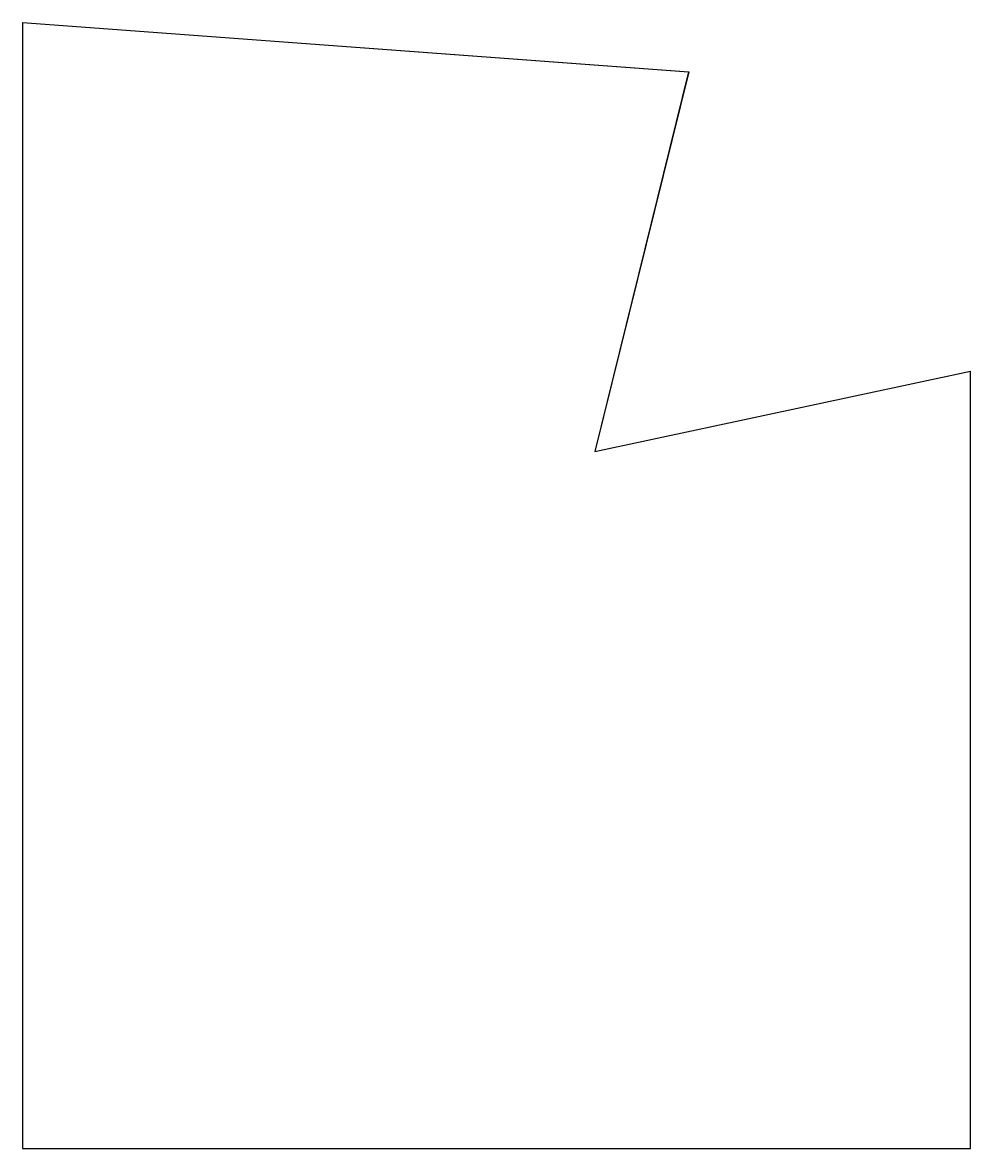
# Model space of a CAD drawing. Header units: metres. Extents: x 2925 to 3606, y 1574 to 2383.
import ezdxf

# ---------------------------------------------------------------- set-up
doc = ezdxf.new("R2010")
doc.units = ezdxf.units.M
doc.header["$LTSCALE"] = 2
doc.layers.add('Cloisons', color=104, linetype='Continuous')

msp = doc.modelspace()

# ---------------------------------------------------------------- linework, layer by layer
for p, q in [((2925.35, 2382.53), (2925.35, 1573.86)), ((3606.17, 1573.86), (3606.17, 2132.23)), ((2925.35, 1573.86), (3606.17, 1573.86))]:
    msp.add_line(p, q)
at = {"layer": 'Cloisons'}
for p, q in [((2925.35, 2382.53), (3403.85, 2347.23)), ((2925.35, 2382.44), (3403.74, 2347.15)), ((3403.74, 2347.15), (3336.29, 2074.35)), ((3403.85, 2347.23), (3336.41, 2074.47)), ((3336.29, 2074.35), (3606.17, 2132.14)), ((3336.41, 2074.47), (3606.17, 2132.23))]:
    msp.add_line(p, q, dxfattribs=at)

doc.saveas('drawing.dxf')
